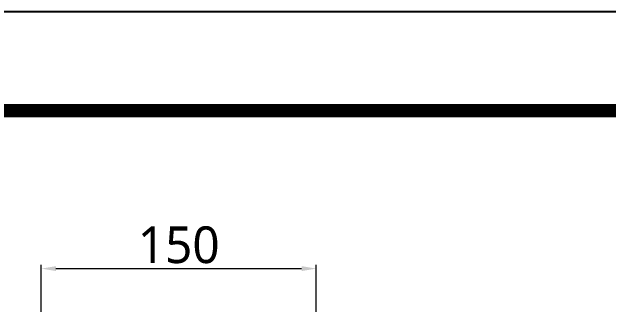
# Model space of a CAD drawing. Extents: x -2463 to 697, y 0 to 2315.
# Drawn here: x -1780.1 to -1454.9, y 2151.6 to 2315 of the extents above; entities that cross this region are included whole.
import ezdxf

# ---------------------------------------------------------------- set-up
doc = ezdxf.new("R2010")
doc.units = 0
doc.header["$LTSCALE"] = 10
doc.header["$MEASUREMENT"] = 0
doc.header["$PDMODE"] = 3
doc.header["$PDSIZE"] = -10
doc.layers.get('0').update_dxf_attribs({"linetype": 'CONTINUOUS'})
doc.layers.get('DEFPOINTS').update_dxf_attribs({"linetype": 'CONTINUOUS'})
doc.styles.add('Daelim Dimension', font='NanumGothic.ttf')
doc.dimstyles.new('DEFAULT', dxfattribs={"dimscale": 2, "dimtxt": 2, "dimasz": 2, "dimexe": 0, "dimexo": 2, "dimgap": 1, "dimtad": 1, "dimdec": 1, "dimzin": 9, "dimdsep": 46, "dimtxsty": 'Daelim Dimension', "dimcen": 0.5, "dimclrd": 252, "dimclre": 252, "dimclrt": 3, "dimadec": 1, "dimazin": 0, "dimtfac": 1, "dimtdec": 1, "dimtix": 1, "dimtmove": 0, "dimatfit": 3, "dimfxl": 1, "dimtolj": 1, "dimtzin": 1, "dimlwd": 9, "dimlwe": 9, "dimarcsym": 0})

# ---------------------------------------------------------------- blocks, each defined once
blk = doc.blocks.new('*D35')
at = {"color": 5, "lineweight": 9, "ltscale": 0.5, "transparency": 16777216}
for p, q in [((-1764.14, 2151.67), (-1764.14, 2177.25)), ((-1614.14, 2151.67), (-1614.14, 2177.25)), ((-1756.14, 2175.25), (-1622.14, 2175.25))]:
    blk.add_line(p, q, dxfattribs=at)
at = {"color": 5, "ltscale": 0.5, "transparency": 16777216}
for points in [[(-1756.14, 2176.59), (-1756.14, 2173.92), (-1764.14, 2175.25)], [(-1622.14, 2176.59), (-1622.14, 2173.92), (-1614.14, 2175.25)]]:
    blk.add_solid(points, dxfattribs=at)
at = {"layer": 'DEFPOINTS', "color": 0, "ltscale": 0.5, "transparency": 16777216}
for p in [(-1614.14, 2175.25), (-1764.14, 2147.67), (-1614.14, 2147.67)]:
    blk.add_point(p, dxfattribs=at)
at = {"color": 7, "ltscale": 0.5, "transparency": 16777216, "insert": (-1689.14, 2188.11), "char_height": 20, "attachment_point": 5, "style": 'Daelim Dimension'}
blk.add_mtext('\\A1;150', dxfattribs=at)

msp = doc.modelspace()

# ---------------------------------------------------------------- linework, layer by layer
at = {"ltscale": 0.5}
msp.add_lwpolyline([(-2463, 0), (696.52, 0), (696.52, 2315.04), (-2463, 2315.04)], close=True, dxfattribs=at)
at = {"color": 5, "linetype": 'ByBlock', "lineweight": 200, "const_width": 7.28}
msp.add_lwpolyline([(-2412.19, 99.13), (645.41, 99.13), (645.41, 2261.29), (-2412.19, 2261.29)], close=True, dxfattribs=at)

# ---------------------------------------------------------------- dimensions: what is measured, and where the dimension line sits
at = {"color": 5, "ltscale": 0.5}
dim = msp.add_linear_dim(base=(-1614.14, 2175.25), p1=(-1764.14, 2147.67), p2=(-1614.14, 2147.67), dimstyle='DEFAULT', override={"dimtxt": 10, "dimasz": 4, "dimexe": 1, "dimdec": 0, "dimclrd": 5, "dimclre": 5, "dimclrt": 7}, dxfattribs=at)
dim.commit()
dim.dimension.update_dxf_attribs({"geometry": '*D35', "text_midpoint": (-1689.14, 2188.11)})

doc.saveas('drawing.dxf')
